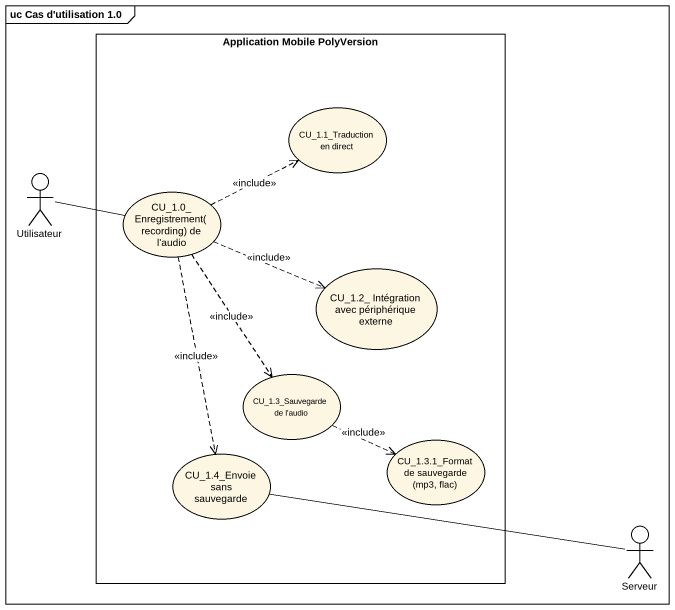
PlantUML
@startuml
mainframe uc Cas d'utilisation 1.0
rectangle "Application Mobile PolyVersion" as Application_Mobile {
  usecase "CU_1.1_Traduction en direct" as CU_1_1_Traduction_en_direct
  usecase "CU_1.0_Enregistrement(recording) de l'audio" as CU_1_0_Enregistrement
  usecase "CU_1.2_ Intégration avec périphérique externe" as CU_1_2_Intégration_avec
  usecase "CU_1.3_Sauvegarde de l'audio" as CU_1_3_Sauvegarde_de_l_audio
  usecase "CU_1.3.1_Format de sauvegarde (mp3, flac)" as CU_1_3_1_Format_de
  usecase "CU_1.4_Envoie sans sauvegarde" as CU_1_4_Envoie_sans
}
actor Utilisateur
actor Serveur
Utilisateur -right- CU_1_0_Enregistrement
CU_1_0_Enregistrement .right.> CU_1_1_Traduction_en_direct : <<include>>
CU_1_0_Enregistrement .right.> CU_1_2_Intégration_avec : <<include>>
CU_1_0_Enregistrement ..> CU_1_3_Sauvegarde_de_l_audio : <<include>>
CU_1_0_Enregistrement ..> CU_1_4_Envoie_sans : <<include>>
CU_1_3_Sauvegarde_de_l_audio .right.> CU_1_3_1_Format_de : <<include>>
CU_1_4_Envoie_sans -right- Serveur
@enduml
